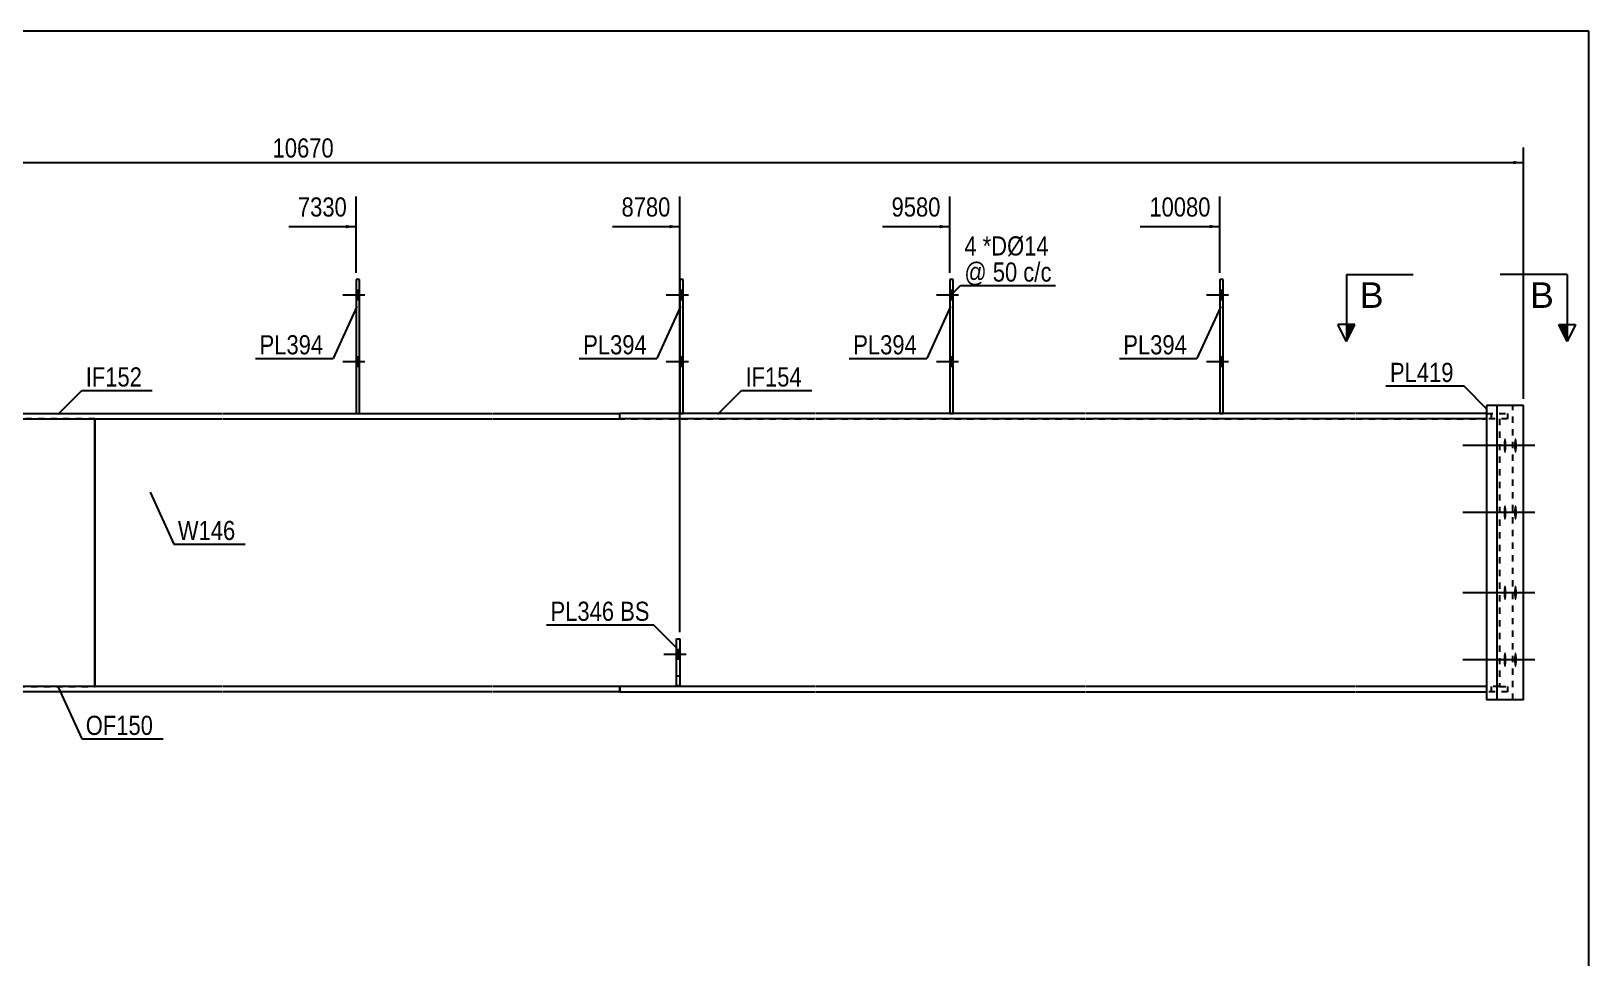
# Model space of a CAD drawing. Header units: millimetres. Extents: x -330 to 73, y -179 to 98.
# Drawn here: x -159.9 to 72.9, y -40.6 to 97.9 of the extents above; entities that cross this region are included whole.
import ezdxf

# ---------------------------------------------------------------- set-up
doc = ezdxf.new("R2010")
doc.units = ezdxf.units.MM
doc.linetypes.add('DXK_LINE_DOT1', pattern=[1.8814, 0.9407, -0.9407])
doc.linetypes.add('DXK_LINE_DOT2', pattern=[3.9198, 1.9599, -1.9599])
doc.styles.add('Arial', font='ARIAL.TTF', dxfattribs={"height": 0.2})
doc.styles.add('Arial Narrow', font='ARIALN.TTF', dxfattribs={"height": 0.2})

# ---------------------------------------------------------------- blocks, each defined once
blk = doc.blocks.new('Unknown-624482281-1210')
at = {"color": 5, "linetype": 'Continuous'}
for p, q in [((72.89, 97.94), (-327.11, 97.94)), ((72.89, -179.06), (72.89, 97.94))]:
    blk.add_line(p, q, dxfattribs=at)
blk = doc.blocks.new('Part-624482281-1561 - 1472')
at = {"color": 2, "linetype": 'Continuous'}
for p, q in [((-42.65, 0), (-71.9, 0)), ((-71.9, 0), (-71.9, -0.8)), ((-2.3, 0), (-42.55, 0)), ((38.05, 0), (-2.2, 0)), ((57.6, 0), (38.15, 0)), ((-71.9, -0.8), (-42.65, -0.8)), ((-42.55, -0.8), (-2.3, -0.8)), ((-2.2, -0.8), (38.05, -0.8)), ((38.15, -0.8), (57.6, -0.8))]:
    blk.add_line(p, q, dxfattribs=at)
at = {"color": 7, "linetype": 'DXK_LINE_DOT1'}
for p, q in [((58.37, -0.8), (58.37, 0)), ((59.54, 0), (60.76, 0)), ((60.76, 0), (60.76, -0.8)), ((60.76, -0.8), (57.6, -0.8))]:
    blk.add_line(p, q, dxfattribs=at)
blk = doc.blocks.new('Part-624482281-1495 - 1472')
at = {"color": 2, "linetype": 'Continuous'}
for p, q in [((-42.65, 40.8), (-71.9, 40.8)), ((-71.9, 40), (-71.9, 40.8)), ((-42.65, 40), (-71.9, 40)), ((-2.3, 40.8), (-42.55, 40.8)), ((-2.3, 40), (-42.55, 40)), ((38.05, 40.8), (-2.2, 40.8)), ((38.05, 40), (-2.2, 40)), ((57.6, 40.8), (38.15, 40.8)), ((57.6, 40), (38.15, 40))]:
    blk.add_line(p, q, dxfattribs=at)
at = {"color": 7, "linetype": 'DXK_LINE_DOT1'}
for p, q in [((57.6, 40.8), (60.76, 40.8)), ((60.76, 40), (57.6, 40)), ((58.37, 40), (58.37, 40.8)), ((60.76, 40.8), (60.76, 40))]:
    blk.add_line(p, q, dxfattribs=at)
blk = doc.blocks.new('Part-624482281-1843 - 1472')
at = {"color": 2, "linetype": 'Continuous'}
for p, q in [((-110.8, 60.8), (-111.3, 60.8)), ((-111.3, 60.8), (-111.3, 40.8)), ((-110.8, 40.8), (-110.8, 60.8))]:
    blk.add_line(p, q, dxfattribs=at)
at = {"color": 7, "linetype": 'DXK_LINE_DOT1'}
blk.add_line((-111.3, 40.8), (-110.8, 40.8), dxfattribs=at)
blk = doc.blocks.new('Bolt-624482281-1780 - 1472')
at = {"linetype": 'Continuous'}
blk.add_hatch(color=3, dxfattribs=at).paths.add_polyline_path([(-62.95, 4.1), (-62.95, 5.5), (-63.45, 5.5), (-63.45, 4.1)])
at = {"color": 3, "linetype": 'Continuous'}
for p, q in [((-62, 4.8), (-65.3, 4.8)), ((-62.95, 5.5), (-63.45, 5.5)), ((-62.95, 4.1), (-63.45, 4.1))]:
    blk.add_line(p, q, dxfattribs=at)
blk = doc.blocks.new('Part-624482281-1539 - 1472')
at = {"color": 2, "linetype": 'Continuous'}
blk.add_line((-150.35, 0), (-150.35, 40), dxfattribs=at)
at = {"color": 7, "linetype": 'DXK_LINE_DOT1'}
for p, q in [((-150.35, 40), (-131.35, 40)), ((-131.25, 40), (-91, 40)), ((-90.9, 40), (-42.65, 40)), ((-42.55, 40), (-2.3, 40)), ((-2.2, 40), (38.05, 40)), ((38.15, 40), (57.6, 40)), ((59.54, 40), (59.54, 0)), ((-131.35, 0), (-150.35, 0)), ((-91, 0), (-131.25, 0)), ((-42.65, 0), (-90.9, 0)), ((-2.3, 0), (-42.55, 0)), ((38.05, 0), (-2.2, 0)), ((59.54, 0), (38.15, 0))]:
    blk.add_line(p, q, dxfattribs=at)
blk = doc.blocks.new('Part-624482281-1598 - 1472')
at = {"color": 2, "linetype": 'Continuous'}
for p, q in [((-180.35, -0.8), (-180.35, 0)), ((-131.35, 0), (-180.35, 0)), ((-91, 0), (-131.25, 0)), ((-71.9, 0), (-90.9, 0)), ((-71.9, -0.8), (-71.9, 0)), ((-131.35, -0.8), (-180.35, -0.8)), ((-91, -0.8), (-131.25, -0.8)), ((-71.9, -0.8), (-90.9, -0.8))]:
    blk.add_line(p, q, dxfattribs=at)
blk = doc.blocks.new('Bolt-624482281-1779 - 1472')
at = {"linetype": 'Continuous'}
for points in [[(-110.8, 57.8), (-110.8, 59.2), (-111.3, 59.2), (-111.3, 57.8)], [(-110.8, 57.8), (-110.8, 59.2), (-111.3, 59.2), (-111.3, 57.8)], [(-110.8, 47.8), (-110.8, 49.2), (-111.3, 49.2), (-111.3, 47.8)], [(-110.8, 47.8), (-110.8, 49.2), (-111.3, 49.2), (-111.3, 47.8)]]:
    blk.add_hatch(color=3, dxfattribs=at).paths.add_polyline_path(points)
at = {"color": 3, "linetype": 'Continuous'}
for p, q in [((-110, 58.5), (-113.3, 58.5)), ((-110, 58.5), (-113.3, 58.5)), ((-110.8, 59.2), (-111.3, 59.2)), ((-110.8, 59.2), (-111.3, 59.2)), ((-110.8, 57.8), (-111.3, 57.8)), ((-110.8, 57.8), (-111.3, 57.8)), ((-110.8, 49.2), (-111.3, 49.2)), ((-110.8, 49.2), (-111.3, 49.2)), ((-110, 48.5), (-113.3, 48.5)), ((-110, 48.5), (-113.3, 48.5)), ((-110.8, 47.8), (-111.3, 47.8)), ((-110.8, 47.8), (-111.3, 47.8))]:
    blk.add_line(p, q, dxfattribs=at)
blk = doc.blocks.new('Part-624482281-1651 - 1472')
at = {"color": 2, "linetype": 'Continuous'}
for p, q in [((63.11, 42), (57.6, 42)), ((57.6, 42), (57.6, -2)), ((59.18, -2), (59.18, 42)), ((63.11, -2), (63.11, 42)), ((63.11, -2), (57.6, -2))]:
    blk.add_line(p, q, dxfattribs=at)
at = {"color": 7, "linetype": 'DXK_LINE_DOT1'}
blk.add_line((61.53, -2), (61.53, 42), dxfattribs=at)
blk = doc.blocks.new('Bolt-624482281-1712 - 1472')
at = {"linetype": 'Continuous'}
for points in [[(-62.45, 57.8), (-62.45, 59.2), (-62.95, 59.2), (-62.95, 57.8)], [(-62.45, 57.8), (-62.45, 59.2), (-62.95, 59.2), (-62.95, 57.8)], [(-62.45, 47.8), (-62.45, 49.2), (-62.95, 49.2), (-62.95, 47.8)], [(-62.45, 47.8), (-62.45, 49.2), (-62.95, 49.2), (-62.95, 47.8)]]:
    blk.add_hatch(color=3, dxfattribs=at).paths.add_polyline_path(points)
at = {"color": 3, "linetype": 'Continuous'}
for p, q in [((-61.65, 58.5), (-64.95, 58.5)), ((-61.65, 58.5), (-64.95, 58.5)), ((-62.45, 59.2), (-62.95, 59.2)), ((-62.45, 59.2), (-62.95, 59.2)), ((-62.45, 57.8), (-62.95, 57.8)), ((-62.45, 57.8), (-62.95, 57.8)), ((-62.45, 49.2), (-62.95, 49.2)), ((-62.45, 49.2), (-62.95, 49.2)), ((-61.65, 48.5), (-64.95, 48.5)), ((-61.65, 48.5), (-64.95, 48.5)), ((-62.45, 47.8), (-62.95, 47.8)), ((-62.45, 47.8), (-62.95, 47.8))]:
    blk.add_line(p, q, dxfattribs=at)
blk = doc.blocks.new('Part-624482281-1717 - 1472')
at = {"color": 2, "linetype": 'Continuous'}
for p, q in [((-62.45, 60.8), (-62.95, 60.8)), ((-62.95, 60.8), (-62.95, 40.8)), ((-62.45, 40.8), (-62.45, 60.8))]:
    blk.add_line(p, q, dxfattribs=at)
at = {"color": 7, "linetype": 'DXK_LINE_DOT1'}
blk.add_line((-62.95, 40.8), (-62.45, 40.8), dxfattribs=at)
blk = doc.blocks.new('Bolt-624482281-1781 - 1472')
at = {"color": 3, "linetype": 'DXK_LINE_DOT2'}
for p, q in [((-62, 4.8), (-65.3, 4.8)), ((-62.95, 5.5), (-63.45, 5.5)), ((-62.95, 4.1), (-63.45, 4.1))]:
    blk.add_line(p, q, dxfattribs=at)
blk = doc.blocks.new('Part-624482281-1789 - 1472')
at = {"color": 7, "linetype": 'DXK_LINE_DOT1'}
for p, q in [((-280.5, 40), (-299.5, 40)), ((-299.5, 40), (-299.5, 0)), ((-239.8, 40), (-280.4, 40)), ((-199.45, 40), (-239.7, 40)), ((-150.35, 40), (-199.35, 40)), ((-299.5, 0), (-280.5, 0)), ((-280.4, 0), (-260.6, 0)), ((-260.1, 0), (-239.8, 0)), ((-239.7, 0), (-199.45, 0)), ((-199.35, 0), (-150.35, 0))]:
    blk.add_line(p, q, dxfattribs=at)
at = {"color": 2, "linetype": 'Continuous'}
blk.add_line((-150.35, 40), (-150.35, 0), dxfattribs=at)
blk = doc.blocks.new('Part-624482281-1853 - 1472')
at = {"color": 7, "linetype": 'DXK_LINE_DOT1'}
for p, q in [((-63.45, 0.1), (-63.45, 7.1)), ((-63.45, 7.1), (-62.95, 7.1)), ((-62.95, 7.1), (-62.95, 0.1)), ((-62.95, 0.1), (-63.45, 0.1))]:
    blk.add_line(p, q, dxfattribs=at)
blk = doc.blocks.new('Bolt-624482281-1782 - 1472')
at = {"linetype": 'Continuous'}
for points in [[(18.25, 57.8), (18.25, 59.2), (17.75, 59.2), (17.75, 57.8)], [(18.25, 57.8), (18.25, 59.2), (17.75, 59.2), (17.75, 57.8)], [(18.25, 47.8), (18.25, 49.2), (17.75, 49.2), (17.75, 47.8)], [(18.25, 47.8), (18.25, 49.2), (17.75, 49.2), (17.75, 47.8)]]:
    blk.add_hatch(color=3, dxfattribs=at).paths.add_polyline_path(points)
at = {"color": 3, "linetype": 'Continuous'}
for p, q in [((19.05, 58.5), (15.75, 58.5)), ((19.05, 58.5), (15.75, 58.5)), ((18.25, 59.2), (17.75, 59.2)), ((18.25, 59.2), (17.75, 59.2)), ((18.25, 57.8), (17.75, 57.8)), ((18.25, 57.8), (17.75, 57.8)), ((18.25, 49.2), (17.75, 49.2)), ((18.25, 49.2), (17.75, 49.2)), ((19.05, 48.5), (15.75, 48.5)), ((19.05, 48.5), (15.75, 48.5)), ((18.25, 47.8), (17.75, 47.8)), ((18.25, 47.8), (17.75, 47.8))]:
    blk.add_line(p, q, dxfattribs=at)
blk = doc.blocks.new('Bolt-624482281-1784 - 1472')
at = {"linetype": 'Continuous'}
for points in [[(60.14, 36), (60.15, 36.23), (60.16, 36.45), (60.18, 36.65), (60.22, 36.82), (60.25, 36.95), (60.29, 37.05), (60.34, 37.09), (60.38, 37.09), (60.43, 37.05), (60.47, 36.95), (60.51, 36.82), (60.54, 36.65), (60.56, 36.45), (60.58, 36.23), (60.58, 36), (60.58, 35.77), (60.56, 35.55), (60.54, 35.35), (60.51, 35.18), (60.47, 35.05), (60.43, 34.95), (60.38, 34.91), (60.34, 34.91), (60.29, 34.95), (60.25, 35.05), (60.22, 35.18), (60.18, 35.35), (60.16, 35.55), (60.15, 35.77)], [(61.71, 36), (61.72, 36.23), (61.73, 36.45), (61.76, 36.65), (61.79, 36.82), (61.82, 36.95), (61.86, 37.05), (61.91, 37.09), (61.96, 37.09), (62, 37.05), (62.04, 36.95), (62.08, 36.82), (62.11, 36.65), (62.13, 36.45), (62.15, 36.23), (62.15, 36), (62.15, 35.77), (62.13, 35.55), (62.11, 35.35), (62.08, 35.18), (62.04, 35.05), (62, 34.95), (61.96, 34.91), (61.91, 34.91), (61.86, 34.95), (61.82, 35.05), (61.79, 35.18), (61.76, 35.35), (61.73, 35.55), (61.72, 35.77)], [(60.14, 26), (60.15, 26.23), (60.16, 26.45), (60.18, 26.65), (60.22, 26.82), (60.25, 26.95), (60.29, 27.05), (60.34, 27.09), (60.38, 27.09), (60.43, 27.05), (60.47, 26.95), (60.51, 26.82), (60.54, 26.65), (60.56, 26.45), (60.58, 26.23), (60.58, 26), (60.58, 25.77), (60.56, 25.55), (60.54, 25.35), (60.51, 25.18), (60.47, 25.05), (60.43, 24.95), (60.38, 24.91), (60.34, 24.91), (60.29, 24.95), (60.25, 25.05), (60.22, 25.18), (60.18, 25.35), (60.16, 25.55), (60.15, 25.77)], [(61.71, 26), (61.72, 26.23), (61.73, 26.45), (61.76, 26.65), (61.79, 26.82), (61.82, 26.95), (61.86, 27.05), (61.91, 27.09), (61.96, 27.09), (62, 27.05), (62.04, 26.95), (62.08, 26.82), (62.11, 26.65), (62.13, 26.45), (62.15, 26.23), (62.15, 26), (62.15, 25.77), (62.13, 25.55), (62.11, 25.35), (62.08, 25.18), (62.04, 25.05), (62, 24.95), (61.96, 24.91), (61.91, 24.91), (61.86, 24.95), (61.82, 25.05), (61.79, 25.18), (61.76, 25.35), (61.73, 25.55), (61.72, 25.77)], [(60.14, 14), (60.15, 14.23), (60.16, 14.45), (60.18, 14.65), (60.22, 14.82), (60.25, 14.95), (60.29, 15.05), (60.34, 15.09), (60.38, 15.09), (60.43, 15.05), (60.47, 14.95), (60.51, 14.82), (60.54, 14.65), (60.56, 14.45), (60.58, 14.23), (60.58, 14), (60.58, 13.77), (60.56, 13.55), (60.54, 13.35), (60.51, 13.18), (60.47, 13.05), (60.43, 12.95), (60.38, 12.91), (60.34, 12.91), (60.29, 12.95), (60.25, 13.05), (60.22, 13.18), (60.18, 13.35), (60.16, 13.55), (60.15, 13.77)], [(61.71, 14), (61.72, 14.23), (61.73, 14.45), (61.76, 14.65), (61.79, 14.82), (61.82, 14.95), (61.86, 15.05), (61.91, 15.09), (61.96, 15.09), (62, 15.05), (62.04, 14.95), (62.08, 14.82), (62.11, 14.65), (62.13, 14.45), (62.15, 14.23), (62.15, 14), (62.15, 13.77), (62.13, 13.55), (62.11, 13.35), (62.08, 13.18), (62.04, 13.05), (62, 12.95), (61.96, 12.91), (61.91, 12.91), (61.86, 12.95), (61.82, 13.05), (61.79, 13.18), (61.76, 13.35), (61.73, 13.55), (61.72, 13.77)], [(60.14, 4), (60.15, 4.23), (60.16, 4.45), (60.18, 4.65), (60.22, 4.82), (60.25, 4.95), (60.29, 5.05), (60.34, 5.09), (60.38, 5.09), (60.43, 5.05), (60.47, 4.95), (60.51, 4.82), (60.54, 4.65), (60.56, 4.45), (60.58, 4.23), (60.58, 4), (60.58, 3.77), (60.56, 3.55), (60.54, 3.35), (60.51, 3.18), (60.47, 3.05), (60.43, 2.95), (60.38, 2.91), (60.34, 2.91), (60.29, 2.95), (60.25, 3.05), (60.22, 3.18), (60.18, 3.35), (60.16, 3.55), (60.15, 3.77)], [(61.71, 4), (61.72, 4.23), (61.73, 4.45), (61.76, 4.65), (61.79, 4.82), (61.82, 4.95), (61.86, 5.05), (61.91, 5.09), (61.96, 5.09), (62, 5.05), (62.04, 4.95), (62.08, 4.82), (62.11, 4.65), (62.13, 4.45), (62.15, 4.23), (62.15, 4), (62.15, 3.77), (62.13, 3.55), (62.11, 3.35), (62.08, 3.18), (62.04, 3.05), (62, 2.95), (61.96, 2.91), (61.91, 2.91), (61.86, 2.95), (61.82, 3.05), (61.79, 3.18), (61.76, 3.35), (61.73, 3.55), (61.72, 3.77)]]:
    blk.add_hatch(color=3, dxfattribs=at).paths.add_polyline_path(points)
at = {"color": 3, "linetype": 'Continuous'}
for p, q in [((63.27, 36), (54.04, 36)), ((64.84, 36), (55.61, 36)), ((63.27, 26), (54.04, 26)), ((64.84, 26), (55.61, 26)), ((63.27, 14), (54.04, 14)), ((64.84, 14), (55.61, 14)), ((63.27, 4), (54.04, 4)), ((64.84, 4), (55.61, 4))]:
    blk.add_line(p, q, dxfattribs=at)
blk = doc.blocks.new('Part-624482281-1848 - 1472')
at = {"color": 2, "linetype": 'Continuous'}
for p, q in [((-63.45, 0.1), (-63.45, 7.1)), ((-63.45, 7.1), (-62.95, 7.1)), ((-62.95, 7.1), (-62.95, 0.1)), ((-62.95, 0.1), (-63.45, 0.1))]:
    blk.add_line(p, q, dxfattribs=at)
at = {"color": 7, "linetype": 'DXK_LINE_DOT1'}
blk.add_line((-63.45, 1.6), (-62.95, 1.6), dxfattribs=at)
blk = doc.blocks.new('Part-624482281-1858 - 1472')
at = {"color": 2, "linetype": 'Continuous'}
for p, q in [((18.25, 60.8), (17.75, 60.8)), ((17.75, 60.8), (17.75, 40.8)), ((18.25, 40.8), (18.25, 60.8))]:
    blk.add_line(p, q, dxfattribs=at)
at = {"color": 7, "linetype": 'DXK_LINE_DOT1'}
blk.add_line((17.75, 40.8), (18.25, 40.8), dxfattribs=at)
blk = doc.blocks.new('Part-624482281-1892 - 1472')
at = {"color": 2, "linetype": 'Continuous'}
for p, q in [((-180.35, 40.8), (-131.35, 40.8)), ((-180.35, 40.8), (-180.35, 40)), ((-180.35, 40), (-131.35, 40)), ((-131.25, 40.8), (-91, 40.8)), ((-131.25, 40), (-91, 40)), ((-90.9, 40.8), (-71.9, 40.8)), ((-90.9, 40), (-71.9, 40)), ((-71.9, 40), (-71.9, 40.8))]:
    blk.add_line(p, q, dxfattribs=at)
blk = doc.blocks.new('Part-624482281-4608 - 1472')
at = {"color": 2, "linetype": 'Continuous'}
for p, q in [((-22.1, 60.8), (-22.6, 60.8)), ((-22.6, 60.8), (-22.6, 40.8)), ((-22.1, 40.8), (-22.1, 60.8))]:
    blk.add_line(p, q, dxfattribs=at)
at = {"color": 7, "linetype": 'DXK_LINE_DOT1'}
blk.add_line((-22.6, 40.8), (-22.1, 40.8), dxfattribs=at)
blk = doc.blocks.new('Bolt-624482281-4609 - 1472')
at = {"linetype": 'Continuous'}
for points in [[(-22.1, 57.8), (-22.1, 59.2), (-22.6, 59.2), (-22.6, 57.8)], [(-22.1, 57.8), (-22.1, 59.2), (-22.6, 59.2), (-22.6, 57.8)], [(-22.1, 47.8), (-22.1, 49.2), (-22.6, 49.2), (-22.6, 47.8)], [(-22.1, 47.8), (-22.1, 49.2), (-22.6, 49.2), (-22.6, 47.8)]]:
    blk.add_hatch(color=3, dxfattribs=at).paths.add_polyline_path(points)
at = {"color": 3, "linetype": 'Continuous'}
for p, q in [((-21.3, 58.5), (-24.6, 58.5)), ((-21.3, 58.5), (-24.6, 58.5)), ((-22.1, 59.2), (-22.6, 59.2)), ((-22.1, 59.2), (-22.6, 59.2)), ((-22.1, 57.8), (-22.6, 57.8)), ((-22.1, 57.8), (-22.6, 57.8)), ((-22.1, 49.2), (-22.6, 49.2)), ((-22.1, 49.2), (-22.6, 49.2)), ((-21.3, 48.5), (-24.6, 48.5)), ((-21.3, 48.5), (-24.6, 48.5)), ((-22.1, 47.8), (-22.6, 47.8)), ((-22.1, 47.8), (-22.6, 47.8))]:
    blk.add_line(p, q, dxfattribs=at)
blk = doc.blocks.new('StraightDimension-624482281-5183 - 1472')
at = {"linetype": 'Continuous'}
blk.add_hatch(color=7, dxfattribs=at).paths.add_polyline_path([(-64.45, 68.98), (-62.95, 68.73), (-64.45, 68.48)])
at = {"color": 7, "linetype": 'Continuous'}
for p, q in [((-62.95, 8.1), (-62.95, 73.23)), ((-73.01, 68.73), (-62.95, 68.73))]:
    blk.add_line(p, q, dxfattribs=at)
at = {"color": 0}
blk.add_wipeout([(-63.73, 69.63), (-63.73, 73.83), (-72.24, 73.83), (-72.24, 69.63)], dxfattribs=at)
at = {"color": 3, "style": 'Arial Narrow'}
blk.add_text('8780', height=2.863, dxfattribs=at).set_placement((-71.64, 70.23))
blk = doc.blocks.new('StraightDimension-624482281-4223 - 1472')
at = {"linetype": 'Continuous'}
blk.add_hatch(color=7, dxfattribs=at).paths.add_polyline_path([(61.61, 78.55), (63.11, 78.3), (61.61, 78.05)])
at = {"color": 7, "linetype": 'Continuous'}
for p, q in [((63.11, 43), (63.11, 80.55)), ((-301.5, 78.3), (63.11, 78.3))]:
    blk.add_line(p, q, dxfattribs=at)
at = {"color": 0}
blk.add_wipeout([(-114.02, 78.45), (-114.02, 82.65), (-124.37, 82.65), (-124.37, 78.45)], dxfattribs=at)
at = {"color": 3, "style": 'Arial Narrow'}
blk.add_text('10670', height=2.863, dxfattribs=at).set_placement((-123.77, 79.05))
blk = doc.blocks.new('StraightDimension-624482281-5181 - 1472')
at = {"linetype": 'Continuous'}
blk.add_hatch(color=7, dxfattribs=at).paths.add_polyline_path([(16.25, 68.98), (17.75, 68.73), (16.25, 68.48)])
at = {"color": 7, "linetype": 'Continuous'}
for p, q in [((17.75, 61.8), (17.75, 73.23)), ((5.86, 68.73), (17.75, 68.73))]:
    blk.add_line(p, q, dxfattribs=at)
at = {"color": 0}
blk.add_wipeout([(16.97, 69.63), (16.97, 73.83), (6.63, 73.83), (6.63, 69.63)], dxfattribs=at)
at = {"color": 3, "style": 'Arial Narrow'}
blk.add_text('10080', height=2.863, dxfattribs=at).set_placement((7.23, 70.23))
blk = doc.blocks.new('StraightDimension-624482281-5182 - 1472')
at = {"linetype": 'Continuous'}
blk.add_hatch(color=7, dxfattribs=at).paths.add_polyline_path([(-24.1, 68.98), (-22.6, 68.73), (-24.1, 68.48)])
at = {"color": 7, "linetype": 'Continuous'}
for p, q in [((-22.6, 61.8), (-22.6, 73.23)), ((-32.66, 68.73), (-22.6, 68.73))]:
    blk.add_line(p, q, dxfattribs=at)
at = {"color": 0}
blk.add_wipeout([(-23.38, 69.63), (-23.38, 73.83), (-31.89, 73.83), (-31.89, 69.63)], dxfattribs=at)
at = {"color": 3, "style": 'Arial Narrow'}
blk.add_text('9580', height=2.863, dxfattribs=at).set_placement((-31.29, 70.23))
blk = doc.blocks.new('StraightDimension-624482281-5184 - 1472')
at = {"linetype": 'Continuous'}
blk.add_hatch(color=7, dxfattribs=at).paths.add_polyline_path([(-112.8, 68.98), (-111.3, 68.73), (-112.8, 68.48)])
at = {"color": 7, "linetype": 'Continuous'}
for p, q in [((-111.3, 61.8), (-111.3, 73.23)), ((-121.36, 68.73), (-111.3, 68.73))]:
    blk.add_line(p, q, dxfattribs=at)
at = {"color": 0}
blk.add_wipeout([(-112.08, 69.63), (-112.08, 73.83), (-120.59, 73.83), (-120.59, 69.63)], dxfattribs=at)
at = {"color": 3, "style": 'Arial Narrow'}
blk.add_text('7330', height=2.863, dxfattribs=at).set_placement((-119.99, 70.23))
blk = doc.blocks.new('MarkSet-624482281-3938 - 1472')
at = {"color": 0}
blk.add_wipeout([(-72.74, 9.81), (-72.74, 12.81), (-82.24, 12.81), (-82.24, 9.81)], dxfattribs=at)
blk.add_wipeout([(-72.74, 9.81), (-72.74, 12.81), (-82.24, 12.81), (-82.24, 9.81)], dxfattribs=at)
blk.add_wipeout([(-67.46, 9.81), (-67.46, 12.81), (-71.84, 12.81), (-71.84, 9.81)], dxfattribs=at)
blk.add_wipeout([(-67.46, 9.81), (-67.46, 12.81), (-71.84, 12.81), (-71.84, 9.81)], dxfattribs=at)
at = {"color": 7, "linetype": 'Continuous'}
for p in [(-82.84, 9.21), (-63.32, 5.67)]:
    blk.add_line(p, (-66.86, 9.21), dxfattribs=at)
at = {"color": 3, "style": 'Arial Narrow'}
for s, p in [('PL346', (-82.24, 9.81)), ('BS', (-71.84, 9.81))]:
    blk.add_text(s, height=2.863, dxfattribs=at).set_placement(p)
blk = doc.blocks.new('Mark-624482281-3890 - 1472')
at = {"color": 7, "linetype": 'Continuous'}
blk.add_line((-111.17, 56.77), (-114.71, 49.04), dxfattribs=at)
at = {"color": 0}
blk.add_wipeout([(-116.21, 49.64), (-116.21, 52.64), (-125.71, 52.64), (-125.71, 49.64)], dxfattribs=at)
blk.add_wipeout([(-116.21, 49.64), (-116.21, 52.64), (-125.71, 52.64), (-125.71, 49.64)], dxfattribs=at)
at = {"color": 7, "linetype": 'Continuous'}
blk.add_line((-126.31, 49.04), (-114.71, 49.04), dxfattribs=at)
at = {"color": 3, "style": 'Arial Narrow'}
blk.add_text('PL394', height=2.863, dxfattribs=at).set_placement((-125.71, 49.64))
blk = doc.blocks.new('Mark-624482281-3875 - 1472')
at = {"color": 7, "linetype": 'Continuous'}
blk.add_line((-62.82, 56.77), (-66.36, 49.04), dxfattribs=at)
at = {"color": 0}
blk.add_wipeout([(-67.86, 49.64), (-67.86, 52.64), (-77.36, 52.64), (-77.36, 49.64)], dxfattribs=at)
blk.add_wipeout([(-67.86, 49.64), (-67.86, 52.64), (-77.36, 52.64), (-77.36, 49.64)], dxfattribs=at)
at = {"color": 7, "linetype": 'Continuous'}
blk.add_line((-77.96, 49.04), (-66.36, 49.04), dxfattribs=at)
at = {"color": 3, "style": 'Arial Narrow'}
blk.add_text('PL394', height=2.863, dxfattribs=at).set_placement((-77.36, 49.64))
blk = doc.blocks.new('Mark-624482281-3960 - 1472')
at = {"color": 7, "linetype": 'Continuous'}
blk.add_line((57.72, 41.38), (54.19, 44.91), dxfattribs=at)
at = {"color": 0}
blk.add_wipeout([(52.69, 45.51), (52.69, 48.51), (43.18, 48.51), (43.18, 45.51)], dxfattribs=at)
blk.add_wipeout([(52.69, 45.51), (52.69, 48.51), (43.18, 48.51), (43.18, 45.51)], dxfattribs=at)
at = {"color": 7, "linetype": 'Continuous'}
blk.add_line((42.58, 44.91), (54.19, 44.91), dxfattribs=at)
at = {"color": 3, "style": 'Arial Narrow'}
blk.add_text('PL419', height=2.863, dxfattribs=at).set_placement((43.18, 45.51))
blk = doc.blocks.new('Mark-624482281-3896 - 1472')
at = {"color": 0}
blk.add_wipeout([(-143.28, 44.83), (-143.28, 47.83), (-151.69, 47.83), (-151.69, 44.83)], dxfattribs=at)
blk.add_wipeout([(-143.28, 44.83), (-143.28, 47.83), (-151.69, 47.83), (-151.69, 44.83)], dxfattribs=at)
at = {"color": 7, "linetype": 'Continuous'}
for p, q in [((-155.83, 40.69), (-152.29, 44.23)), ((-152.29, 44.23), (-141.78, 44.23))]:
    blk.add_line(p, q, dxfattribs=at)
at = {"color": 3, "style": 'Arial Narrow'}
blk.add_text('IF152', height=2.863, dxfattribs=at).set_placement((-151.69, 44.83))
blk = doc.blocks.new('Mark-624482281-3866 - 1472')
at = {"color": 0}
blk.add_wipeout([(-44.71, 44.83), (-44.71, 47.83), (-53.12, 47.83), (-53.12, 44.83)], dxfattribs=at)
blk.add_wipeout([(-44.71, 44.83), (-44.71, 47.83), (-53.12, 47.83), (-53.12, 44.83)], dxfattribs=at)
at = {"color": 7, "linetype": 'Continuous'}
for p, q in [((-57.25, 40.7), (-53.72, 44.23)), ((-53.72, 44.23), (-43.21, 44.23))]:
    blk.add_line(p, q, dxfattribs=at)
at = {"color": 3, "style": 'Arial Narrow'}
blk.add_text('IF154', height=2.863, dxfattribs=at).set_placement((-53.12, 44.83))
blk = doc.blocks.new('SectionMark-624482281-3206 - 1472')
at = {"linetype": 'Continuous'}
for points in [[(36.66, 54.08), (37.91, 54.08), (36.66, 51.58)], [(68.4, 54.08), (69.65, 54.08), (69.65, 51.58)]]:
    blk.add_hatch(color=30, dxfattribs=at).paths.add_polyline_path(points)
at = {"color": 30, "linetype": 'Continuous'}
for p, q in [((36.66, 61.58), (36.66, 51.58)), ((69.65, 61.58), (69.65, 51.58)), ((36.66, 51.58), (35.41, 54.08)), ((37.91, 54.08), (35.41, 54.08)), ((36.66, 51.58), (37.91, 54.08)), ((68.4, 54.08), (70.9, 54.08)), ((69.65, 51.58), (68.4, 54.08)), ((70.9, 54.08), (69.65, 51.58))]:
    blk.add_line(p, q, dxfattribs=at)
at = {"color": 0, "linetype": 'Continuous'}
for points in [[(42.21, 56.58), (42.21, 60.58), (38.66, 60.58), (38.66, 56.58)], [(67.65, 56.58), (67.65, 60.58), (64.1, 60.58), (64.1, 56.58)]]:
    blk.add_wipeout(points, dxfattribs=at)
at = {"color": 30, "linetype": 'Continuous'}
for p, q in [((36.66, 61.58), (46.66, 61.58)), ((69.65, 61.58), (59.65, 61.58))]:
    blk.add_line(p, q, dxfattribs=at)
at = {"color": 96, "linetype": 'Continuous', "style": 'Arial'}
for p in [(38.66, 56.58), (64.1, 56.58)]:
    blk.add_text('B', height=3.82, dxfattribs=at).set_placement(p)
blk = doc.blocks.new('Mark-624482281-3872 - 1472')
at = {"color": 0}
blk.add_wipeout([(-129.35, 21.89), (-129.35, 24.89), (-137.93, 24.89), (-137.93, 21.89)], dxfattribs=at)
blk.add_wipeout([(-129.35, 21.89), (-129.35, 24.89), (-137.93, 24.89), (-137.93, 21.89)], dxfattribs=at)
at = {"color": 7, "linetype": 'Continuous'}
for p, q in [((-142.07, 29.02), (-138.53, 21.29)), ((-138.53, 21.29), (-127.85, 21.29))]:
    blk.add_line(p, q, dxfattribs=at)
at = {"color": 3, "style": 'Arial Narrow'}
blk.add_text('W146', height=2.863, dxfattribs=at).set_placement((-137.93, 21.89))
blk = doc.blocks.new('Mark-624482281-3893 - 1472')
at = {"color": 7, "linetype": 'Continuous'}
blk.add_line((17.88, 56.77), (14.34, 49.04), dxfattribs=at)
at = {"color": 0}
blk.add_wipeout([(12.84, 49.64), (12.84, 52.64), (3.34, 52.64), (3.34, 49.64)], dxfattribs=at)
blk.add_wipeout([(12.84, 49.64), (12.84, 52.64), (3.34, 52.64), (3.34, 49.64)], dxfattribs=at)
at = {"color": 7, "linetype": 'Continuous'}
blk.add_line((2.74, 49.04), (14.34, 49.04), dxfattribs=at)
at = {"color": 3, "style": 'Arial Narrow'}
blk.add_text('PL394', height=2.863, dxfattribs=at).set_placement((3.34, 49.64))
blk = doc.blocks.new('Mark-624482281-3952 - 1472')
at = {"color": 0}
blk.add_wipeout([(-141.64, -7.24), (-141.64, -4.24), (-151.69, -4.24), (-151.69, -7.24)], dxfattribs=at)
blk.add_wipeout([(-141.64, -7.24), (-141.64, -4.24), (-151.69, -4.24), (-151.69, -7.24)], dxfattribs=at)
at = {"color": 7, "linetype": 'Continuous'}
for p, q in [((-155.83, -0.11), (-152.29, -7.84)), ((-152.29, -7.84), (-140.14, -7.84))]:
    blk.add_line(p, q, dxfattribs=at)
at = {"color": 3, "style": 'Arial Narrow'}
blk.add_text('OF150', height=2.863, dxfattribs=at).set_placement((-151.69, -7.24))
blk = doc.blocks.new('Mark-624482281-4632 - 1472')
at = {"color": 0}
blk.add_wipeout([(-18.58, 64.41), (-18.58, 67.41), (-20.41, 67.41), (-20.41, 64.41)], dxfattribs=at)
blk.add_wipeout([(-18.58, 64.41), (-18.58, 67.41), (-20.41, 67.41), (-20.41, 64.41)], dxfattribs=at)
blk.add_wipeout([(-14.03, 64.41), (-14.03, 67.41), (-17.68, 67.41), (-17.68, 64.41)], dxfattribs=at)
blk.add_wipeout([(-14.03, 64.41), (-14.03, 67.41), (-17.68, 67.41), (-17.68, 64.41)], dxfattribs=at)
blk.add_wipeout([(-7.82, 64.41), (-7.82, 67.41), (-14.03, 67.41), (-14.03, 64.41)], dxfattribs=at)
blk.add_wipeout([(-7.82, 64.41), (-7.82, 67.41), (-14.03, 67.41), (-14.03, 64.41)], dxfattribs=at)
blk.add_wipeout([(-7.39, 60.51), (-7.39, 63.51), (-20.41, 63.51), (-20.41, 60.51)], dxfattribs=at)
blk.add_wipeout([(-7.39, 60.51), (-7.39, 63.51), (-20.41, 63.51), (-20.41, 60.51)], dxfattribs=at)
at = {"color": 7, "linetype": 'Continuous'}
for p, q in [((-22.43, 58.5), (-21.01, 59.91)), ((-21.01, 59.91), (-6.79, 59.91))]:
    blk.add_line(p, q, dxfattribs=at)
at = {"color": 3, "style": 'Arial Narrow'}
for s, height, p in [('4', 2.86, (-20.41, 64.41)), ('*D', 2.863, (-17.68, 64.41)), ('Ø14', 2.863, (-14.03, 64.41)), ('@ 50 c/', 2.863, (-20.41, 60.51)), ('c', 2.86, (-9.03, 60.51))]:
    blk.add_text(s, height=height, dxfattribs=at).set_placement(p)
blk = doc.blocks.new('Mark-624482281-4633 - 1472')
at = {"color": 7, "linetype": 'Continuous'}
blk.add_line((-22.47, 56.77), (-26.01, 49.04), dxfattribs=at)
at = {"color": 0}
blk.add_wipeout([(-27.51, 49.64), (-27.51, 52.64), (-37.01, 52.64), (-37.01, 49.64)], dxfattribs=at)
blk.add_wipeout([(-27.51, 49.64), (-27.51, 52.64), (-37.01, 52.64), (-37.01, 49.64)], dxfattribs=at)
at = {"color": 7, "linetype": 'Continuous'}
blk.add_line((-37.61, 49.04), (-26.01, 49.04), dxfattribs=at)
at = {"color": 3, "style": 'Arial Narrow'}
blk.add_text('PL394', height=2.863, dxfattribs=at).set_placement((-37.01, 49.64))

msp = doc.modelspace()

# ---------------------------------------------------------------- block references
for name in ['Unknown-624482281-1210', 'Part-624482281-1843 - 1472', 'Part-624482281-1717 - 1472', 'Part-624482281-4608 - 1472', 'Part-624482281-1858 - 1472', 'Bolt-624482281-1779 - 1472', 'Bolt-624482281-1712 - 1472', 'Bolt-624482281-4609 - 1472', 'Bolt-624482281-1782 - 1472', 'Part-624482281-1651 - 1472', 'Part-624482281-1789 - 1472', 'Part-624482281-1892 - 1472', 'Part-624482281-1539 - 1472', 'Part-624482281-1495 - 1472', 'Bolt-624482281-1784 - 1472', 'Part-624482281-1853 - 1472', 'Part-624482281-1848 - 1472', 'Bolt-624482281-1780 - 1472', 'Bolt-624482281-1781 - 1472', 'Part-624482281-1598 - 1472', 'Part-624482281-1561 - 1472']:
    msp.add_blockref(name, (0, 0))

# ---------------------------------------------------------------- next in the draw order: block references
for name in ['StraightDimension-624482281-5183 - 1472', 'Mark-624482281-3872 - 1472', 'Mark-624482281-3952 - 1472']:
    msp.add_blockref(name, (0, 0))

# ---------------------------------------------------------------- next in the draw order: block references
for name in ['StraightDimension-624482281-4223 - 1472', 'MarkSet-624482281-3938 - 1472']:
    msp.add_blockref(name, (0, 0))

# ---------------------------------------------------------------- next in the draw order: block references
for name in ['StraightDimension-624482281-5184 - 1472', 'StraightDimension-624482281-5182 - 1472', 'StraightDimension-624482281-5181 - 1472', 'SectionMark-624482281-3206 - 1472', 'Mark-624482281-3890 - 1472', 'Mark-624482281-3875 - 1472', 'Mark-624482281-4633 - 1472', 'Mark-624482281-3893 - 1472', 'Mark-624482281-3896 - 1472', 'Mark-624482281-3866 - 1472', 'Mark-624482281-3960 - 1472']:
    msp.add_blockref(name, (0, 0))

# ---------------------------------------------------------------- next in the draw order: block references
msp.add_blockref('Mark-624482281-4632 - 1472', (0, 0))

doc.saveas('drawing.dxf')
